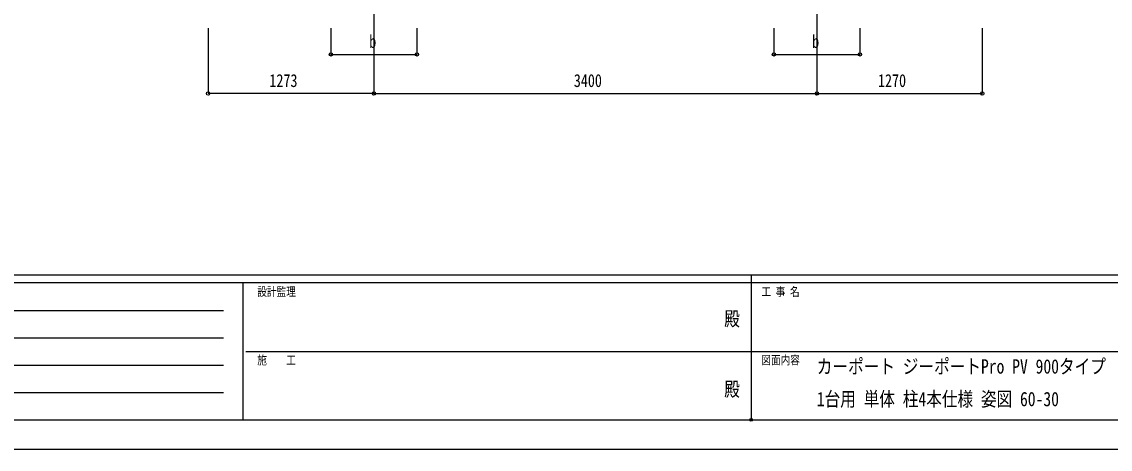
# Model space of a CAD drawing. Units: millimetres, scale not verified. Extents: x -12615 to 12615, y -8910 to 8910.
# Drawn here: x -5613 to 2742, y -8910 to -5632 of the extents above; entities that cross this region are included whole.
import ezdxf
from ezdxf.enums import TextEntityAlignment as Align

# ---------------------------------------------------------------- set-up
doc = ezdxf.new("R2010")
doc.units = ezdxf.units.MM
doc.header["$LTSCALE"] = 40
doc.header["$PDMODE"] = 32
doc.header["$PDSIZE"] = 20
for name, color, linetype in [('0-2_USER1', 3, 'Continuous'), ('0-3_YKK_12', 2, 'Continuous'), ('0-6_YKK_D', 6, 'Continuous'), ('0-7_YKK_ZWAK', 7, 'Continuous')]:
    doc.layers.add(name, color=color, linetype=linetype)
doc.styles.add('ＭＳ ゴシック', font='')
doc.styles.get('ＭＳ ゴシック').set_extended_font_data('MS Gothic')

msp = doc.modelspace()

# ---------------------------------------------------------------- linework, layer by layer
at = {"layer": '0-3_YKK_12'}
for p, q in [((-2910.01, -5332.18), (-2910.01, -5832.18)), ((489.99, -5332.18), (489.99, -5832.18))]:
    msp.add_line(p, q, dxfattribs=at)
at = {"layer": '0-6_YKK_D'}
for p, q in [((-4183.5, -5682.18), (-4183.5, -6183.18)), ((-3240.01, -5682.18), (-3240.01, -5883.18)), ((-2910.01, -5682.18), (-2910.01, -6183.18)), ((-2910.01, -5682.18), (-2910.01, -6183.18)), ((-2580.01, -5682.18), (-2580.01, -5883.18)), ((159.99, -5682.18), (159.99, -5883.18)), ((489.99, -5682.18), (489.99, -6183.18)), ((489.99, -5682.18), (489.99, -6183.18)), ((819.99, -5682.18), (819.99, -5883.18)), ((1759.5, -5682.18), (1759.5, -6183.18)), ((-3240.01, -5882.18), (-2580.01, -5882.18)), ((159.99, -5882.18), (819.99, -5882.18)), ((-2910.01, -6182.18), (-4183.5, -6182.18)), ((-2910.01, -6182.18), (489.99, -6182.18)), ((489.99, -6182.18), (1759.5, -6182.18))]:
    msp.add_line(p, q, dxfattribs=at)
for centre in [(-3240.01, -5882.18), (-2580.01, -5882.18), (159.99, -5882.18), (819.99, -5882.18), (-4183.5, -6182.18), (-2910.01, -6182.18), (-2910.01, -6182.18), (489.99, -6182.18), (489.99, -6182.18), (1759.5, -6182.18)]:
    msp.add_circle(centre, 12.75, dxfattribs=at)
at = {"layer": '0-7_YKK_ZWAK'}
for p, q in [((11685.06, -7575), (-11714.94, -7575)), ((-14.94, -7575), (-14.94, -8685)), ((-3914.94, -7635), (-11714.94, -7635)), ((-3914.94, -7635), (-3914.94, -8685)), ((-14.94, -7635), (-3914.94, -7635)), ((3885.06, -7635), (-14.94, -7635)), ((-11587.44, -7845), (-4064.94, -7845)), ((-11587.44, -8055), (-4064.94, -8055)), ((-3892.44, -8160), (-14.94, -8160)), ((-14.94, -8160), (3885.06, -8160)), ((-11587.44, -8265), (-4064.94, -8265)), ((-11587.44, -8475), (-4064.94, -8475)), ((-11714.94, -8685), (-3914.94, -8685)), ((-3914.94, -8685), (-14.94, -8685)), ((-14.94, -8685), (3885.06, -8685))]:
    msp.add_line(p, q, dxfattribs=at)
msp.add_lwpolyline([(-12615, -8910), (12615, -8910), (12615, 8910), (-12615, 8910)], close=True, dxfattribs=at)
msp.add_point((-14.94, -8685), dxfattribs=at)

# ---------------------------------------------------------------- texts
at = {"layer": '0-2_USER1', "style": 'ＭＳ ゴシック', "width": 0.8}
for s, p in [('カーポート ジーポートPro PV 900タイプ\u3000', (489.47, -8363.23)), ('1台用 単体 柱4本仕様 姿図 60-30', (489.47, -8613.23))]:
    msp.add_text(s, height=110, dxfattribs=at).set_placement(p, align=Align.BOTTOM_LEFT)
at = {"layer": '0-6_YKK_D', "style": 'ＭＳ ゴシック', "width": 0.8}
for s, p in [('b', (-2946.01, -5862.18)), ('b', (453.99, -5862.18)), ('1273', (-3712.36, -6162.18)), ('3400', (-1375.61, -6162.18)), ('1270', (959.14, -6162.18))]:
    msp.add_text(s, height=98.97, dxfattribs=at).set_placement(p, align=Align.BOTTOM_LEFT)
at = {"layer": '0-7_YKK_ZWAK', "style": 'ＭＳ ゴシック', "width": 0.8}
for s, height, p in [('設計監理', 65.98, (-3804.94, -7755)), ('工 事 名', 65.98, (63.81, -7755)), ('殿', 110, (-221, -7997.5)), ('施\u3000\u3000工', 65.98, (-3804.94, -8280)), ('図面内容', 65.98, (63.81, -8280)), ('殿', 110, (-221, -8537.5))]:
    msp.add_text(s, height=height, dxfattribs=at).set_placement(p, align=Align.BOTTOM_LEFT)

doc.saveas('drawing.dxf')
